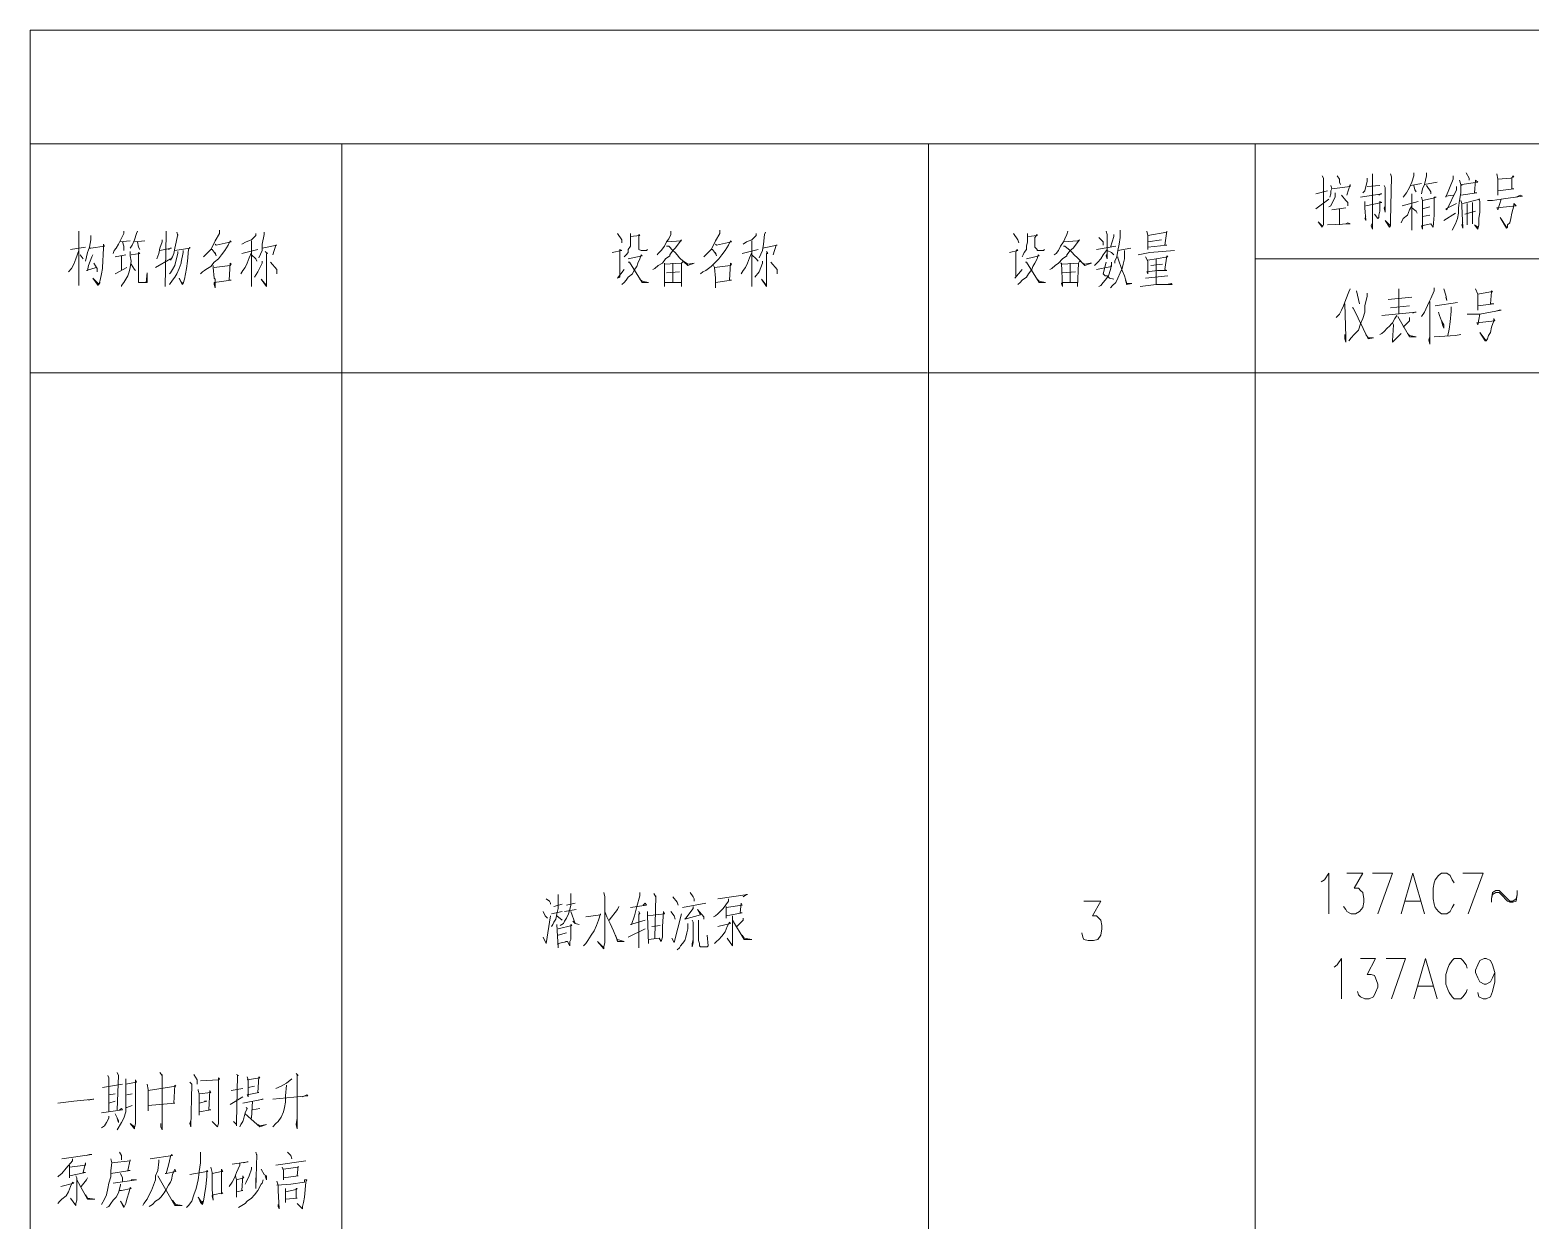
# Model space of a CAD drawing. Header units: millimetres. Extents: x 201 to 11482, y -7821 to 251.
# Drawn here: x 2669.7 to 2759.2, y -5526.9 to -5455.9 of the extents above; entities that cross this region are included whole.
import ezdxf

# ---------------------------------------------------------------- set-up
doc = ezdxf.new("R2010")
doc.units = ezdxf.units.MM

msp = doc.modelspace()

# ---------------------------------------------------------------- linework, layer by layer
at = {"color": 0, "lineweight": 18}
for points in [[(2669.664, -5455.924), (2669.664, -5462.719)], [(2669.664, -5455.924), (2723.258, -5455.924), (2742.753, -5455.924), (2762.247, -5455.924), (2811.079, -5455.924), (2820.858, -5455.924), (2830.637, -5455.924), (2840.352, -5455.924), (2850.131, -5455.924), (2859.91, -5455.924), (2889.628, -5455.924)], [(2669.664, -5462.719), (2669.664, -5579.559)], [(2688.27, -5462.719), (2669.664, -5462.719)], [(2688.27, -5462.719), (2688.27, -5476.371), (2723.195, -5476.371)], [(2688.27, -5462.719), (2889.628, -5462.719)], [(2723.258, -5476.371), (2723.258, -5462.719)], [(2723.258, -5476.371), (2742.753, -5476.371), (2742.753, -5462.719)], [(2742.753, -5469.577), (2762.247, -5469.577), (2762.247, -5462.719)], [(2746.753, -5464.624), (2746.817, -5464.751), (2746.817, -5467.545), (2746.753, -5467.672), (2746.753, -5467.672), (2746.499, -5467.354), (2746.753, -5467.608)], [(2747.261, -5465.195), (2747.325, -5465.386), (2747.261, -5465.513), (2747.261, -5465.703), (2747.198, -5465.894)], [(2747.325, -5465.386), (2748.404, -5465.259), (2748.404, -5465.132), (2748.214, -5465.767)], [(2747.642, -5464.624), (2747.769, -5464.814), (2747.769, -5464.878), (2747.769, -5465.005), (2747.833, -5465.132)], [(2749.42, -5464.751), (2749.42, -5464.941), (2749.293, -5465.513), (2749.166, -5465.64)], [(2749.42, -5465.259), (2750.182, -5465.195)], [(2749.738, -5464.497), (2749.738, -5464.624), (2749.738, -5467.799), (2749.674, -5467.608), (2749.738, -5467.418)], [(2750.436, -5465.195), (2750.5, -5465.322), (2750.5, -5466.783), (2750.436, -5466.529), (2750.5, -5466.402)], [(2750.817, -5464.497), (2750.881, -5464.687), (2750.817, -5467.291), (2750.817, -5467.418), (2750.817, -5467.545), (2750.817, -5467.608), (2750.754, -5467.672), (2750.5, -5467.291), (2750.817, -5467.608)], [(2752.214, -5464.433), (2752.214, -5464.624), (2752.087, -5465.005), (2751.96, -5465.322), (2751.77, -5465.64), (2751.579, -5465.894)], [(2752.024, -5465.195), (2752.659, -5465.068)], [(2752.214, -5465.195), (2752.278, -5465.449), (2752.341, -5465.576)], [(2752.976, -5464.433), (2752.976, -5464.624), (2752.849, -5465.132), (2752.722, -5465.386), (2752.659, -5465.703)], [(2753.611, -5465.005), (2752.849, -5465.132)], [(2752.976, -5465.195), (2753.23, -5465.576), (2753.23, -5465.703)], [(2754.564, -5464.624), (2754.564, -5464.814), (2754.119, -5465.894), (2754.119, -5465.83), (2754.564, -5465.767)], [(2754.945, -5464.878), (2755.008, -5465.132), (2755.008, -5465.64), (2754.945, -5466.084), (2754.881, -5466.529), (2754.881, -5466.846), (2754.818, -5467.164), (2754.691, -5467.481), (2754.5, -5467.862)], [(2755.072, -5465.195), (2755.072, -5465.132), (2756.024, -5465.005), (2755.897, -5464.878), (2755.834, -5465.64), (2755.961, -5465.64), (2755.008, -5465.767)], [(2755.326, -5464.433), (2755.516, -5464.751), (2755.516, -5464.878)], [(2757.167, -5464.497), (2757.231, -5464.814), (2757.231, -5465.767), (2757.231, -5465.513), (2758.183, -5465.386), (2758.056, -5465.386), (2758.056, -5464.751), (2758.12, -5464.624), (2758.183, -5464.687), (2757.993, -5464.751), (2757.231, -5464.814)], [(2746.372, -5465.703), (2747.071, -5465.513)], [(2746.372, -5466.592), (2746.372, -5466.592), (2747.134, -5466.021)], [(2747.515, -5465.64), (2747.515, -5465.894), (2747.388, -5466.148), (2747.261, -5466.402), (2747.134, -5466.465)], [(2747.896, -5465.767), (2748.15, -5466.084), (2748.277, -5466.211), (2748.277, -5466.402)], [(2749.039, -5465.894), (2750.309, -5465.703), (2750.246, -5465.703), (2750.119, -5465.767)], [(2752.087, -5465.703), (2752.087, -5467.862), (2752.087, -5467.735), (2752.087, -5467.354)], [(2752.659, -5465.894), (2752.722, -5466.084), (2752.722, -5466.783), (2752.722, -5467.164), (2752.722, -5467.545), (2752.722, -5467.799), (2752.659, -5467.608), (2753.23, -5467.481), (2753.357, -5467.672), (2753.421, -5466.973), (2753.421, -5465.894), (2753.548, -5465.894), (2753.357, -5465.957), (2752.722, -5466.084)], [(2754.754, -5465.259), (2754.754, -5465.449), (2754.183, -5466.656), (2754.119, -5466.592), (2754.754, -5466.275)], [(2755.008, -5466.084), (2755.072, -5466.275), (2755.072, -5466.402), (2755.135, -5467.735), (2755.072, -5467.545), (2755.135, -5467.418)], [(2755.135, -5466.275), (2756.151, -5466.021), (2756.088, -5466.021), (2756.151, -5466.148), (2756.151, -5466.783), (2756.088, -5467.164), (2756.088, -5467.545), (2756.024, -5467.799), (2755.834, -5467.545), (2756.024, -5467.672)], [(2756.596, -5466.084), (2756.913, -5466.084), (2757.421, -5466.021), (2758.691, -5465.83), (2758.564, -5465.767), (2758.31, -5465.894)], [(2757.421, -5466.021), (2757.231, -5466.656), (2757.167, -5466.529), (2758.31, -5466.402), (2758.183, -5466.275), (2758.183, -5466.402), (2758.056, -5466.846), (2757.993, -5467.164), (2757.929, -5467.418), (2757.802, -5467.545), (2757.802, -5467.672), (2757.739, -5467.735), (2757.358, -5467.1), (2757.739, -5467.672)], [(2747.325, -5466.656), (2748.15, -5466.529)], [(2747.769, -5466.592), (2747.769, -5467.545)], [(2749.293, -5466.148), (2749.293, -5466.402), (2749.293, -5466.529), (2749.357, -5467.291), (2749.293, -5467.164), (2749.357, -5467.037)], [(2749.357, -5466.402), (2750.309, -5466.211), (2750.182, -5466.148), (2750.182, -5466.402), (2750.182, -5466.719), (2750.119, -5466.973), (2750.119, -5467.1), (2750.055, -5467.164), (2749.865, -5466.91), (2750.055, -5467.164)], [(2752.087, -5466.402), (2751.96, -5466.656), (2751.833, -5466.973), (2751.579, -5467.164), (2751.452, -5467.418)], [(2751.516, -5466.402), (2752.468, -5466.148)], [(2752.087, -5466.529), (2752.341, -5466.719), (2752.405, -5466.846)], [(2752.722, -5466.592), (2753.167, -5466.465)], [(2752.722, -5467.037), (2753.167, -5466.973)], [(2754.691, -5466.846), (2753.992, -5467.291)], [(2755.262, -5466.91), (2755.897, -5466.719)], [(2755.389, -5466.275), (2755.389, -5467.545)], [(2755.707, -5466.211), (2755.707, -5467.481)], [(2680.967, -5467.862), (2680.967, -5468.053), (2680.713, -5468.497), (2680.586, -5468.751), (2680.459, -5469.005), (2680.205, -5469.259), (2680.015, -5469.45)], [(2710.812, -5467.862), (2710.812, -5468.053), (2710.558, -5468.497), (2710.431, -5468.751), (2710.304, -5469.005), (2710.05, -5469.259), (2709.86, -5469.45)], [(2734.688, -5467.862), (2734.688, -5468.053), (2734.688, -5468.307), (2734.625, -5468.688), (2734.561, -5469.069), (2734.498, -5469.45), (2734.371, -5469.704), (2734.371, -5469.831)], [(2747.071, -5467.545), (2748.404, -5467.481), (2748.277, -5467.418), (2748.15, -5467.481)], [(2672.585, -5467.926), (2672.585, -5468.053), (2672.585, -5471.164), (2672.585, -5470.974), (2672.585, -5470.529)], [(2673.284, -5468.18), (2673.284, -5468.434), (2673.22, -5468.878), (2673.093, -5469.196), (2673.03, -5469.45), (2672.966, -5469.704)], [(2673.22, -5468.942), (2673.284, -5468.942), (2674.109, -5468.815), (2674.046, -5468.688), (2674.046, -5468.878), (2674.046, -5468.942), (2673.982, -5470.085), (2673.982, -5470.148), (2673.919, -5470.466), (2673.855, -5470.847), (2673.792, -5471.037), (2673.728, -5471.164), (2673.411, -5470.72), (2673.792, -5471.101), (2673.855, -5470.974)], [(2675.252, -5467.926), (2675.252, -5468.053), (2674.935, -5468.688), (2674.808, -5468.942), (2674.681, -5469.069), (2674.617, -5469.259)], [(2674.998, -5468.561), (2675.633, -5468.497)], [(2675.189, -5468.561), (2675.252, -5468.815), (2675.252, -5468.942), (2675.252, -5469.069)], [(2676.078, -5467.926), (2676.014, -5468.053), (2675.887, -5468.434), (2675.76, -5468.751), (2675.633, -5468.942)], [(2675.887, -5468.561), (2676.522, -5468.497)], [(2676.078, -5468.561), (2676.141, -5468.878), (2676.205, -5469.005)], [(2677.538, -5468.434), (2677.538, -5468.561), (2677.411, -5468.942), (2677.348, -5469.259), (2677.221, -5469.577)], [(2677.792, -5467.926), (2677.792, -5468.053), (2677.729, -5471.228), (2677.729, -5470.974), (2677.729, -5470.783)], [(2678.427, -5467.989), (2678.491, -5468.18), (2678.491, -5468.116), (2678.3, -5468.942), (2678.237, -5469.259), (2678.173, -5469.45), (2678.046, -5469.64)], [(2680.713, -5468.688), (2680.777, -5468.751), (2681.666, -5468.561), (2681.602, -5468.497), (2681.475, -5468.751), (2681.285, -5469.069), (2681.094, -5469.323), (2680.904, -5469.577), (2680.65, -5469.767), (2680.459, -5470.021), (2680.142, -5470.212), (2680.078, -5470.275), (2679.951, -5470.339), (2679.824, -5470.466)], [(2683.126, -5468.053), (2683.126, -5468.18), (2682.872, -5468.434), (2682.555, -5468.561), (2682.301, -5468.688)], [(2682.872, -5468.497), (2682.872, -5470.593), (2682.872, -5471.228), (2682.872, -5471.101), (2682.872, -5470.847)], [(2683.634, -5467.989), (2683.634, -5468.116), (2683.507, -5468.688), (2683.507, -5469.069), (2683.317, -5469.513)], [(2683.507, -5468.942), (2684.396, -5468.751), (2684.333, -5468.751), (2684.142, -5469.323)], [(2704.716, -5468.053), (2704.97, -5468.434), (2704.97, -5468.624)], [(2705.478, -5468.053), (2705.478, -5468.307), (2705.478, -5468.561), (2705.478, -5468.815), (2705.351, -5469.005), (2705.351, -5469.196), (2705.224, -5469.323), (2705.097, -5469.45)], [(2705.478, -5468.243), (2706.05, -5468.18), (2705.986, -5468.116), (2705.986, -5468.307), (2705.986, -5468.497), (2705.986, -5468.688), (2705.986, -5468.878), (2705.986, -5468.942), (2705.986, -5469.005), (2706.113, -5469.069), (2706.24, -5469.069), (2706.367, -5469.069), (2706.431, -5469.069), (2706.494, -5469.005)], [(2707.637, -5468.561), (2708.526, -5468.497), (2708.463, -5468.497), (2708.526, -5468.434), (2708.145, -5468.942), (2708.018, -5469.069), (2707.828, -5469.323), (2707.828, -5469.386), (2707.574, -5469.577), (2707.383, -5469.831), (2707.129, -5469.958), (2706.939, -5470.148), (2706.812, -5470.212)], [(2707.891, -5467.926), (2707.891, -5468.116), (2707.764, -5468.37), (2707.637, -5468.561), (2707.51, -5468.815), (2707.32, -5469.069), (2707.129, -5469.259), (2707.066, -5469.323)], [(2710.558, -5468.688), (2710.622, -5468.751), (2711.511, -5468.561), (2711.447, -5468.497), (2711.32, -5468.751), (2711.13, -5469.069), (2710.939, -5469.323), (2710.749, -5469.577), (2710.558, -5469.767), (2710.304, -5470.021), (2710.05, -5470.212), (2709.987, -5470.275), (2709.796, -5470.339), (2709.669, -5470.466)], [(2712.971, -5468.053), (2712.971, -5468.18), (2712.717, -5468.434), (2712.4, -5468.561), (2712.209, -5468.688)], [(2712.717, -5468.497), (2712.717, -5470.593), (2712.717, -5471.228), (2712.717, -5471.101), (2712.717, -5470.847)], [(2713.543, -5467.989), (2713.479, -5468.116), (2713.416, -5468.688), (2713.352, -5469.069), (2713.162, -5469.513)], [(2713.352, -5468.942), (2714.241, -5468.751), (2714.178, -5468.751), (2713.987, -5469.323)], [(2728.338, -5468.053), (2728.592, -5468.434), (2728.656, -5468.624)], [(2729.164, -5468.053), (2729.164, -5468.307), (2729.164, -5468.561), (2729.1, -5468.815), (2729.1, -5469.005), (2728.973, -5469.196), (2728.91, -5469.323), (2728.846, -5469.45)], [(2729.227, -5468.243), (2729.735, -5468.18), (2729.735, -5468.116), (2729.608, -5468.307), (2729.608, -5468.497), (2729.608, -5468.688), (2729.608, -5468.878), (2729.672, -5468.942), (2729.735, -5469.005), (2729.735, -5469.069), (2729.862, -5469.069), (2729.989, -5469.069), (2730.116, -5469.069), (2730.18, -5469.005)], [(2731.323, -5468.561), (2732.148, -5468.497), (2732.275, -5468.434), (2731.894, -5468.942), (2731.704, -5469.069), (2731.513, -5469.323), (2731.513, -5469.386), (2731.259, -5469.577), (2731.005, -5469.831), (2730.815, -5469.958), (2730.624, -5470.148), (2730.497, -5470.212)], [(2731.577, -5467.926), (2731.513, -5468.116), (2731.386, -5468.37), (2731.323, -5468.561), (2731.132, -5468.815), (2731.005, -5469.069), (2730.878, -5469.259), (2730.751, -5469.323)], [(2733.418, -5468.307), (2733.672, -5468.561), (2733.672, -5468.751)], [(2733.863, -5467.926), (2733.926, -5468.116), (2733.926, -5469.577), (2733.863, -5469.386), (2733.926, -5469.259)], [(2734.307, -5468.116), (2734.307, -5468.243), (2734.117, -5468.878)], [(2736.276, -5467.926), (2736.339, -5468.18), (2736.339, -5469.005), (2736.339, -5468.878), (2737.482, -5468.751), (2737.355, -5468.751), (2737.482, -5467.926), (2737.482, -5467.989), (2736.339, -5468.18)], [(2736.339, -5468.561), (2737.165, -5468.434)], [(2672.585, -5469.069), (2672.395, -5469.577), (2672.268, -5469.894), (2672.141, -5470.148), (2671.95, -5470.339)], [(2672.077, -5469.005), (2672.966, -5468.878)], [(2672.649, -5469.323), (2672.839, -5469.577)], [(2673.411, -5469.323), (2673.347, -5469.45), (2673.157, -5469.958), (2673.093, -5470.275), (2673.03, -5470.275), (2673.601, -5470.085)], [(2674.744, -5469.45), (2675.379, -5469.323)], [(2675.633, -5469.132), (2675.633, -5469.386), (2675.697, -5469.704), (2675.633, -5470.085), (2675.57, -5470.339), (2675.506, -5470.593), (2675.379, -5470.783), (2675.252, -5470.974), (2675.125, -5471.164), (2675.125, -5471.228)], [(2675.125, -5469.386), (2675.125, -5470.275)], [(2675.697, -5469.323), (2676.205, -5469.259), (2676.141, -5469.196), (2676.141, -5469.323), (2676.141, -5470.656), (2676.141, -5470.847), (2676.141, -5470.974), (2676.268, -5470.974), (2676.332, -5470.974), (2676.586, -5470.974), (2676.649, -5470.974), (2676.649, -5470.402), (2676.586, -5470.974)], [(2677.157, -5470.085), (2678.046, -5469.577)], [(2677.411, -5469.069), (2678.11, -5468.942), (2678.046, -5468.942), (2677.919, -5469.005)], [(2678.808, -5469.069), (2678.808, -5469.196), (2678.681, -5469.767), (2678.681, -5469.831), (2678.554, -5470.148), (2678.427, -5470.466), (2678.3, -5470.656), (2678.173, -5470.847), (2677.983, -5471.101)], [(2678.491, -5469.132), (2678.491, -5469.259), (2678.364, -5469.704), (2678.3, -5469.958), (2678.173, -5470.212), (2678.046, -5470.402), (2677.983, -5470.466)], [(2678.3, -5469.069), (2679.189, -5468.942), (2679.189, -5468.878), (2679.126, -5469.005), (2679.062, -5469.704), (2678.999, -5470.148), (2678.935, -5470.466), (2678.872, -5470.783), (2678.808, -5471.037), (2678.745, -5471.101), (2678.554, -5470.72), (2678.745, -5471.037), (2678.808, -5470.974)], [(2680.459, -5469.005), (2680.523, -5469.005), (2680.713, -5469.259), (2680.777, -5469.386), (2680.713, -5469.196)], [(2682.872, -5469.196), (2682.745, -5469.513), (2682.618, -5469.831), (2682.491, -5470.085), (2682.364, -5470.275), (2682.237, -5470.466)], [(2682.301, -5469.259), (2683.253, -5469.005)], [(2682.872, -5469.323), (2683.126, -5469.577), (2683.19, -5469.704)], [(2683.698, -5469.132), (2683.825, -5469.259), (2683.761, -5469.259), (2683.761, -5470.656), (2683.761, -5471.037), (2683.761, -5471.228), (2683.444, -5470.783), (2683.761, -5471.164)], [(2704.399, -5469.196), (2704.97, -5469.069), (2704.843, -5469.005), (2704.843, -5469.196), (2704.843, -5470.656), (2704.716, -5470.72), (2705.097, -5470.212)], [(2705.351, -5469.577), (2706.177, -5469.386), (2706.113, -5469.323), (2706.05, -5469.577), (2705.923, -5469.831), (2705.859, -5470.021), (2705.732, -5470.212), (2705.605, -5470.466), (2705.351, -5470.656), (2705.224, -5470.847), (2705.097, -5470.974), (2704.97, -5471.101)], [(2707.637, -5468.815), (2707.764, -5468.815), (2708.018, -5469.069), (2708.145, -5469.196), (2708.272, -5469.323), (2708.399, -5469.513), (2708.907, -5469.958), (2709.288, -5469.831), (2708.907, -5469.894), (2708.653, -5469.704), (2708.526, -5469.831), (2707.51, -5469.894), (2707.51, -5469.831), (2707.51, -5469.831), (2707.51, -5471.228), (2707.51, -5471.037), (2707.51, -5470.974), (2707.574, -5470.974), (2708.526, -5470.974), (2708.526, -5471.228), (2708.526, -5469.831)], [(2710.304, -5469.005), (2710.368, -5469.005), (2710.558, -5469.259), (2710.622, -5469.386), (2710.558, -5469.196)], [(2712.717, -5469.196), (2712.59, -5469.513), (2712.463, -5469.831), (2712.336, -5470.085), (2712.209, -5470.275), (2712.082, -5470.466)], [(2712.146, -5469.259), (2713.098, -5469.005)], [(2712.717, -5469.323), (2712.971, -5469.577), (2713.098, -5469.704)], [(2713.606, -5469.132), (2713.67, -5469.259), (2713.606, -5469.259), (2713.606, -5470.656), (2713.606, -5471.037), (2713.606, -5471.228), (2713.289, -5470.783), (2713.606, -5471.164)], [(2728.084, -5469.196), (2728.592, -5469.069), (2728.529, -5469.005), (2728.465, -5469.196), (2728.465, -5470.656), (2728.402, -5470.72), (2728.846, -5470.212)], [(2729.1, -5469.577), (2729.862, -5469.386), (2729.799, -5469.323), (2729.735, -5469.577), (2729.608, -5469.831), (2729.481, -5470.021), (2729.418, -5470.212), (2729.227, -5470.466), (2729.1, -5470.656), (2728.846, -5470.847), (2728.719, -5470.974), (2728.592, -5471.101)], [(2731.323, -5468.815), (2731.386, -5468.815), (2731.704, -5469.069), (2731.831, -5469.196), (2731.958, -5469.323), (2732.148, -5469.513), (2732.593, -5469.958), (2732.974, -5469.831), (2732.91, -5469.831), (2732.593, -5469.894), (2732.275, -5469.704), (2732.212, -5469.831), (2731.259, -5469.894), (2731.132, -5469.831), (2731.196, -5469.831), (2731.259, -5471.228), (2731.196, -5471.037), (2731.259, -5470.974), (2732.148, -5470.974), (2732.148, -5471.228), (2732.212, -5469.831)], [(2733.926, -5469.005), (2733.672, -5469.323), (2733.545, -5469.577), (2733.355, -5469.767), (2733.164, -5469.958)], [(2733.291, -5469.005), (2734.434, -5468.815)], [(2733.926, -5469.069), (2734.18, -5469.196), (2734.307, -5469.323)], [(2734.942, -5469.069), (2734.942, -5469.577), (2734.879, -5469.894), (2734.815, -5470.148), (2734.688, -5470.402), (2734.561, -5470.72), (2734.434, -5470.974), (2734.244, -5471.164), (2734.117, -5471.291)], [(2734.561, -5469.069), (2735.323, -5468.942)], [(2734.561, -5469.45), (2734.561, -5469.513), (2734.815, -5470.275), (2734.942, -5470.593), (2735.069, -5470.974), (2735.069, -5471.101), (2735.387, -5471.037), (2735.069, -5471.037), (2735.006, -5470.847)], [(2735.768, -5469.323), (2736.466, -5469.196), (2737.927, -5469.069)], [(2736.212, -5469.45), (2736.339, -5469.704), (2736.339, -5470.339), (2736.339, -5470.466), (2736.276, -5470.339), (2736.911, -5470.275), (2737.482, -5470.275), (2737.355, -5470.212), (2737.482, -5469.386), (2737.546, -5469.45), (2736.847, -5469.577), (2736.339, -5469.64)], [(2736.847, -5469.577), (2736.847, -5471.101)], [(2742.753, -5476.371), (2762.247, -5476.371), (2762.247, -5469.577)], [(2673.474, -5469.831), (2673.665, -5470.148), (2673.665, -5470.339)], [(2674.744, -5470.466), (2675.443, -5470.085)], [(2675.697, -5469.894), (2675.887, -5470.212), (2675.951, -5470.275)], [(2680.586, -5469.958), (2680.586, -5470.085), (2680.65, -5470.72), (2680.713, -5470.783), (2680.713, -5471.291), (2680.65, -5471.101), (2680.65, -5470.974), (2681.666, -5470.847), (2681.602, -5470.847), (2681.539, -5470.847), (2681.602, -5469.831), (2681.666, -5469.894), (2681.602, -5469.958), (2680.65, -5470.085)], [(2683.507, -5469.704), (2683.507, -5469.831), (2683.253, -5470.339), (2683.063, -5470.656)], [(2684.015, -5469.767), (2684.396, -5470.212), (2684.396, -5470.466)], [(2705.351, -5469.767), (2705.415, -5469.767), (2706.177, -5470.974), (2706.558, -5470.974), (2706.177, -5470.91), (2706.05, -5470.783)], [(2707.637, -5470.402), (2708.399, -5470.339)], [(2708.018, -5469.831), (2708.018, -5470.974)], [(2710.431, -5469.958), (2710.495, -5470.085), (2710.558, -5470.72), (2710.558, -5470.783), (2710.558, -5471.291), (2710.558, -5471.101), (2710.558, -5470.974), (2711.511, -5470.847), (2711.447, -5470.847), (2711.384, -5470.847), (2711.447, -5469.831), (2711.511, -5469.894), (2711.447, -5469.958), (2710.495, -5470.085)], [(2713.352, -5469.704), (2713.352, -5469.831), (2713.162, -5470.339), (2712.908, -5470.656)], [(2713.86, -5469.767), (2714.241, -5470.212), (2714.241, -5470.466)], [(2729.037, -5469.767), (2729.1, -5469.767), (2729.862, -5470.974), (2730.243, -5470.974), (2729.862, -5470.91), (2729.735, -5470.783)], [(2731.259, -5470.402), (2732.021, -5470.339)], [(2731.704, -5469.831), (2731.704, -5470.974)], [(2733.291, -5470.212), (2734.18, -5470.021), (2734.18, -5469.767), (2734.18, -5469.894), (2734.117, -5470.212), (2733.99, -5470.593), (2733.799, -5470.847), (2733.672, -5470.974), (2733.545, -5471.164), (2733.418, -5471.228)], [(2733.863, -5469.767), (2733.672, -5470.466), (2733.799, -5470.593), (2733.926, -5470.593), (2734.053, -5470.72), (2734.307, -5470.783)], [(2736.53, -5469.958), (2737.228, -5469.894)], [(2735.895, -5471.228), (2736.847, -5471.101), (2737.355, -5471.101), (2737.8, -5471.101), (2737.736, -5471.037), (2737.482, -5471.101)], [(2736.212, -5470.72), (2737.546, -5470.593)], [(2748.404, -5471.355), (2748.341, -5471.545), (2748.15, -5471.99), (2748.023, -5472.371), (2747.896, -5472.625), (2747.769, -5472.879), (2747.579, -5473.069)], [(2748.785, -5471.482), (2748.912, -5471.99), (2748.976, -5472.244)], [(2751.325, -5471.355), (2751.325, -5471.482), (2751.325, -5472.879)], [(2753.421, -5471.291), (2753.421, -5471.482), (2753.23, -5471.926), (2753.103, -5472.18), (2752.849, -5472.752), (2752.659, -5473.006)], [(2753.992, -5471.355), (2754.119, -5471.736), (2754.183, -5472.053), (2754.119, -5471.863)], [(2755.897, -5471.355), (2756.024, -5471.672), (2756.024, -5472.625), (2756.024, -5472.371), (2756.977, -5472.244), (2756.786, -5472.244), (2756.85, -5471.545), (2756.85, -5471.482), (2756.913, -5471.545), (2756.786, -5471.545), (2756.024, -5471.672)], [(2748.087, -5472.244), (2748.15, -5474.212), (2748.15, -5474.53), (2748.087, -5474.339), (2748.087, -5474.085)], [(2749.42, -5471.609), (2749.42, -5471.799), (2749.293, -5472.371), (2749.293, -5472.752), (2749.166, -5473.133), (2749.039, -5473.45), (2748.912, -5473.831), (2748.658, -5474.085), (2748.468, -5474.276), (2748.341, -5474.466)], [(2750.69, -5471.99), (2752.087, -5471.863)], [(2750.817, -5472.498), (2751.96, -5472.371)], [(2753.167, -5472.117), (2753.167, -5474.657), (2753.103, -5474.403), (2753.167, -5474.212)], [(2753.484, -5472.371), (2754.818, -5472.18)], [(2748.531, -5472.498), (2748.595, -5472.498), (2749.484, -5474.339), (2749.801, -5474.276), (2749.484, -5474.276), (2749.357, -5474.085)], [(2751.198, -5472.942), (2751.071, -5473.133), (2750.944, -5473.387), (2750.881, -5473.45), (2750.754, -5473.577), (2750.627, -5473.704), (2750.436, -5473.895), (2750.309, -5474.022), (2750.182, -5474.085)], [(2750.309, -5472.942), (2752.341, -5472.752), (2752.278, -5472.752), (2752.151, -5472.815)], [(2751.262, -5473.006), (2751.96, -5474.212), (2752.341, -5474.212), (2751.96, -5474.149), (2751.833, -5474.022)], [(2751.96, -5473.069), (2751.96, -5473.26), (2751.579, -5473.641)], [(2753.675, -5472.752), (2753.738, -5472.942), (2753.865, -5473.26), (2753.929, -5473.514), (2753.992, -5473.704), (2753.992, -5473.514), (2753.865, -5473.26)], [(2754.437, -5472.434), (2754.437, -5472.688), (2754.373, -5473.323), (2754.31, -5473.768), (2754.246, -5474.149)], [(2755.389, -5472.879), (2755.643, -5472.879), (2756.151, -5472.879), (2757.421, -5472.625), (2757.294, -5472.625), (2757.104, -5472.688)], [(2756.151, -5472.879), (2756.024, -5473.514), (2755.961, -5473.387), (2757.04, -5473.26), (2756.977, -5473.133), (2756.977, -5473.26), (2756.85, -5473.641), (2756.786, -5473.958), (2756.659, -5474.149), (2756.596, -5474.339), (2756.532, -5474.466), (2756.469, -5474.466), (2756.151, -5473.958), (2756.532, -5474.466)], [(2750.944, -5473.387), (2751.008, -5473.514), (2750.944, -5474.466), (2750.944, -5474.53), (2751.452, -5474.022)], [(2753.421, -5474.212), (2754.691, -5474.149), (2755.008, -5474.085)], [(2688.27, -5476.371), (2669.664, -5476.371)], [(2688.27, -5476.371), (2688.27, -5510.534), (2688.27, -5524.187)], [(2688.27, -5476.371), (2688.27, -5544.697), (2723.258, -5544.697), (2723.258, -5476.371)], [(2723.258, -5544.697), (2742.753, -5544.697), (2742.753, -5476.371)], [(2746.69, -5506.724), (2746.88, -5506.597), (2747.134, -5506.216), (2747.134, -5508.629)], [(2748.214, -5506.216), (2749.166, -5506.216), (2748.658, -5507.105), (2748.912, -5507.105), (2749.039, -5507.232), (2749.166, -5507.359), (2749.23, -5507.74), (2749.23, -5507.931), (2749.166, -5508.248), (2748.976, -5508.502), (2748.722, -5508.629), (2748.468, -5508.629), (2748.214, -5508.502), (2748.15, -5508.375), (2748.023, -5508.185)], [(2749.738, -5506.216), (2750.944, -5506.216), (2750.055, -5508.629)], [(2751.452, -5508.629), (2752.151, -5506.216), (2752.849, -5508.629)], [(2754.627, -5506.788), (2754.5, -5506.597), (2754.373, -5506.343), (2754.183, -5506.216), (2753.865, -5506.216), (2753.675, -5506.343), (2753.484, -5506.597), (2753.421, -5506.788), (2753.357, -5507.105), (2753.357, -5507.74), (2753.421, -5508.058), (2753.484, -5508.248), (2753.675, -5508.502), (2753.865, -5508.629), (2754.183, -5508.629), (2754.373, -5508.502), (2754.5, -5508.248), (2754.627, -5508.058)], [(2755.135, -5506.216), (2756.342, -5506.216), (2755.453, -5508.629)], [(2756.85, -5507.74), (2756.913, -5507.486), (2757.104, -5507.359), (2757.294, -5507.359), (2757.421, -5507.486), (2757.802, -5507.867), (2757.929, -5507.931), (2758.12, -5507.931), (2758.31, -5507.867), (2758.374, -5507.486), (2758.374, -5507.232)], [(2756.85, -5507.931), (2756.85, -5507.74), (2756.913, -5507.359), (2757.104, -5507.232), (2757.294, -5507.232), (2757.421, -5507.359), (2757.802, -5507.74), (2757.929, -5507.867), (2758.12, -5507.867), (2758.31, -5507.74), (2758.374, -5507.486)], [(2700.462, -5507.74), (2700.652, -5507.867), (2700.716, -5507.994), (2700.716, -5508.058)], [(2701.16, -5507.486), (2701.16, -5507.613), (2701.16, -5508.312), (2701.097, -5508.629), (2701.033, -5508.947), (2700.906, -5509.137), (2700.843, -5509.264), (2700.779, -5509.391)], [(2700.906, -5508.185), (2701.414, -5508.058)], [(2701.922, -5507.423), (2701.922, -5507.613), (2701.922, -5508.121), (2701.859, -5508.375), (2701.795, -5508.629), (2701.668, -5508.883), (2701.541, -5509.074), (2701.478, -5509.201), (2701.287, -5509.328)], [(2701.668, -5508.121), (2702.176, -5507.994)], [(2703.891, -5507.359), (2703.954, -5507.613), (2703.954, -5510.344), (2703.891, -5510.598), (2703.891, -5510.725), (2703.51, -5510.28), (2703.891, -5510.661)], [(2704.78, -5508.185), (2704.716, -5508.375), (2704.208, -5509.01)], [(2706.05, -5507.359), (2706.05, -5507.55), (2705.859, -5508.185), (2705.732, -5508.756), (2705.542, -5509.264), (2705.478, -5509.264), (2706.367, -5509.01)], [(2705.478, -5508.248), (2706.431, -5508.121), (2706.367, -5507.994), (2706.24, -5508.121)], [(2706.875, -5507.423), (2707.002, -5507.613), (2707.002, -5507.55), (2706.939, -5510.09)], [(2708.018, -5507.613), (2708.272, -5507.931), (2708.336, -5508.121)], [(2708.59, -5508.248), (2709.987, -5507.994)], [(2709.225, -5508.185), (2709.225, -5508.312), (2708.78, -5508.883), (2708.717, -5508.947), (2709.669, -5508.693), (2709.479, -5508.375), (2709.86, -5508.82), (2709.86, -5508.947)], [(2709.034, -5507.359), (2709.225, -5507.613), (2709.288, -5507.74), (2709.288, -5507.867)], [(2711.32, -5507.74), (2711.32, -5507.867), (2711.003, -5508.312), (2710.685, -5508.629), (2710.558, -5508.756), (2710.431, -5508.82)], [(2710.685, -5507.74), (2712.463, -5507.486), (2712.4, -5507.486), (2712.209, -5507.613)], [(2711.193, -5508.185), (2711.193, -5508.883), (2711.193, -5508.756), (2712.146, -5508.566), (2712.019, -5508.566), (2712.082, -5507.994), (2712.146, -5508.121), (2711.193, -5508.248)], [(2732.529, -5507.867), (2733.545, -5507.867), (2733.037, -5508.756), (2733.291, -5508.756), (2733.418, -5508.883), (2733.545, -5509.01), (2733.609, -5509.328), (2733.609, -5509.518), (2733.545, -5509.899), (2733.355, -5510.153), (2733.101, -5510.217), (2732.783, -5510.217), (2732.529, -5510.153), (2732.466, -5510.026), (2732.402, -5509.772)], [(2751.706, -5507.867), (2752.595, -5507.867)], [(2700.271, -5508.502), (2700.398, -5508.756), (2700.525, -5508.883)], [(2700.271, -5510.026), (2700.462, -5510.407), (2700.716, -5508.756)], [(2701.414, -5508.502), (2700.779, -5508.629)], [(2701.097, -5508.756), (2701.414, -5509.01)], [(2702.24, -5508.375), (2701.541, -5508.502)], [(2701.922, -5508.502), (2702.176, -5509.201), (2702.43, -5509.264), (2702.176, -5509.201), (2702.049, -5509.074)], [(2702.811, -5508.82), (2703.7, -5508.693), (2703.7, -5508.693), (2703.7, -5508.629), (2703.573, -5509.01), (2703.446, -5509.328), (2703.319, -5509.645), (2703.129, -5509.899), (2702.938, -5510.217), (2702.811, -5510.407), (2702.684, -5510.534)], [(2703.954, -5508.502), (2704.081, -5508.82), (2704.272, -5509.201), (2704.462, -5509.645), (2704.653, -5510.09), (2704.716, -5510.28), (2705.097, -5510.28), (2704.716, -5510.153)], [(2705.986, -5508.502), (2706.05, -5508.629), (2705.986, -5508.629), (2705.986, -5510.661), (2705.986, -5510.534), (2705.986, -5510.217)], [(2706.494, -5508.502), (2706.494, -5508.756), (2706.558, -5510.407), (2706.558, -5510.153), (2707.193, -5510.09), (2707.32, -5510.28), (2707.383, -5510.026), (2707.383, -5509.391), (2707.447, -5508.502), (2707.51, -5508.629), (2706.494, -5508.756)], [(2707.891, -5508.502), (2708.082, -5508.756), (2708.145, -5508.947)], [(2707.955, -5510.09), (2708.082, -5510.344), (2708.526, -5508.629)], [(2709.161, -5509.01), (2709.225, -5509.137), (2709.225, -5510.344), (2709.161, -5510.598), (2709.161, -5510.407), (2709.225, -5510.153)], [(2709.542, -5509.01), (2709.542, -5510.217), (2709.606, -5510.407), (2709.606, -5510.534), (2709.669, -5510.598), (2709.796, -5510.598), (2710.05, -5510.598), (2710.114, -5510.534), (2710.05, -5509.899)], [(2711.574, -5508.756), (2711.574, -5508.883), (2711.574, -5510.217), (2711.574, -5510.407), (2711.574, -5510.534), (2711.257, -5510.09), (2711.574, -5510.534)], [(2711.574, -5509.01), (2712.273, -5510.153), (2712.717, -5510.153), (2712.273, -5510.09), (2712.146, -5509.899)], [(2712.209, -5508.883), (2712.209, -5509.01), (2711.828, -5509.391)], [(2701.097, -5509.264), (2701.16, -5510.661), (2701.16, -5510.407), (2701.732, -5510.28), (2701.668, -5510.28), (2701.605, -5510.28)], [(2701.16, -5509.518), (2701.986, -5509.328), (2701.922, -5509.264), (2701.922, -5509.645), (2701.922, -5509.899), (2701.922, -5510.153), (2701.859, -5510.28), (2701.859, -5510.534), (2701.732, -5510.28)], [(2701.668, -5509.772), (2701.16, -5509.899)], [(2704.589, -5509.899), (2704.716, -5510.217)], [(2705.351, -5510.026), (2706.367, -5509.518)], [(2706.748, -5509.391), (2707.256, -5509.328)], [(2708.907, -5509.201), (2708.907, -5509.264), (2708.907, -5509.518), (2708.844, -5509.772), (2708.78, -5510.026), (2708.717, -5510.217), (2708.59, -5510.407), (2708.463, -5510.534), (2708.399, -5510.661), (2708.272, -5510.788)], [(2710.685, -5509.391), (2711.447, -5509.201), (2711.384, -5509.137), (2711.257, -5509.391), (2711.13, -5509.709), (2710.939, -5509.963), (2710.749, -5510.153), (2710.622, -5510.28), (2710.495, -5510.407)], [(2747.452, -5511.804), (2747.642, -5511.677), (2747.896, -5511.296), (2747.896, -5513.709)], [(2749.039, -5511.296), (2749.928, -5511.296), (2749.42, -5512.249), (2749.674, -5512.249), (2749.865, -5512.312), (2749.928, -5512.439), (2750.055, -5512.82), (2750.055, -5513.011), (2749.928, -5513.328), (2749.801, -5513.582), (2749.547, -5513.709), (2749.293, -5513.709), (2749.039, -5513.582), (2748.912, -5513.455), (2748.849, -5513.265)], [(2750.563, -5511.296), (2751.706, -5511.296), (2750.881, -5513.709)], [(2752.214, -5513.709), (2752.913, -5511.296), (2753.611, -5513.709)], [(2755.389, -5511.868), (2755.326, -5511.677), (2755.135, -5511.423), (2755.008, -5511.296), (2754.627, -5511.296), (2754.5, -5511.423), (2754.31, -5511.677), (2754.246, -5511.868), (2754.119, -5512.249), (2754.119, -5512.82), (2754.246, -5513.138), (2754.31, -5513.328), (2754.5, -5513.582), (2754.627, -5513.709), (2755.008, -5513.709), (2755.135, -5513.582), (2755.326, -5513.328), (2755.389, -5513.138)], [(2757.04, -5512.122), (2756.913, -5512.439), (2756.786, -5512.693), (2756.532, -5512.82), (2756.405, -5512.82), (2756.151, -5512.693), (2756.024, -5512.439), (2755.897, -5512.122), (2755.897, -5511.995), (2756.024, -5511.677), (2756.151, -5511.423), (2756.405, -5511.296), (2756.532, -5511.296), (2756.786, -5511.423), (2756.913, -5511.677), (2757.04, -5512.122), (2757.04, -5512.693), (2756.913, -5513.265), (2756.786, -5513.582), (2756.532, -5513.709), (2756.342, -5513.709), (2756.088, -5513.582), (2756.024, -5513.328)], [(2752.468, -5512.947), (2753.357, -5512.947)], [(2673.982, -5518.98), (2675.189, -5518.789)], [(2674.3, -5518.281), (2674.363, -5518.408), (2674.363, -5520.44)], [(2674.871, -5518.091), (2674.935, -5518.281), (2674.871, -5520.313)], [(2675.379, -5518.472), (2675.379, -5518.789), (2675.379, -5519.361), (2675.379, -5519.996), (2675.379, -5520.44), (2675.252, -5520.821), (2675.125, -5521.075), (2674.871, -5521.52)], [(2675.379, -5518.789), (2676.014, -5518.662), (2675.951, -5518.535), (2675.951, -5519.424), (2675.951, -5519.424), (2675.951, -5520.694), (2675.951, -5521.139), (2675.887, -5521.393), (2675.887, -5521.456), (2675.633, -5521.139), (2675.887, -5521.329)], [(2676.649, -5518.789), (2676.713, -5519.107), (2676.713, -5520.059), (2676.713, -5520.377)], [(2676.713, -5519.17), (2678.364, -5518.916), (2678.3, -5518.853), (2678.237, -5519.932), (2678.3, -5519.932), (2676.713, -5520.059)], [(2677.411, -5518.091), (2677.538, -5518.281), (2677.538, -5518.218), (2677.538, -5521.52), (2677.475, -5521.329), (2677.475, -5521.139)], [(2679.189, -5518.662), (2679.316, -5518.789), (2679.316, -5518.789), (2679.253, -5521.329), (2679.189, -5521.139), (2679.253, -5520.948)], [(2679.443, -5518.218), (2679.634, -5518.535), (2679.634, -5518.789)], [(2679.824, -5518.599), (2680.904, -5518.535), (2680.904, -5518.408), (2680.967, -5518.472), (2680.904, -5518.535), (2680.904, -5520.948), (2680.904, -5521.139), (2680.84, -5521.329), (2680.84, -5521.329), (2680.523, -5521.012), (2680.84, -5521.329)], [(2681.983, -5518.218), (2682.11, -5518.281), (2682.047, -5518.281), (2681.983, -5521.075), (2681.983, -5521.266), (2681.983, -5521.202), (2681.793, -5521.012), (2681.983, -5521.202)], [(2682.618, -5518.345), (2682.682, -5518.535), (2682.682, -5519.043), (2682.682, -5519.551), (2682.618, -5519.424), (2683.317, -5519.297), (2683.253, -5519.297), (2683.317, -5518.345), (2683.38, -5518.408), (2682.618, -5518.535)], [(2682.682, -5518.98), (2683.063, -5518.916)], [(2684.968, -5518.853), (2684.904, -5519.488), (2684.904, -5519.869), (2684.841, -5520.186), (2684.777, -5520.44), (2684.65, -5520.758), (2684.46, -5521.012), (2684.333, -5521.139), (2684.142, -5521.329)], [(2685.285, -5518.472), (2684.968, -5518.726), (2684.65, -5518.916), (2684.333, -5519.043)], [(2685.539, -5518.154), (2685.666, -5518.281), (2685.603, -5518.218), (2685.603, -5521.456), (2685.539, -5521.202), (2685.603, -5520.821)], [(2671.315, -5519.932), (2672.268, -5519.805), (2673.474, -5519.678), (2673.411, -5519.678), (2673.157, -5519.742)], [(2674.363, -5519.424), (2674.744, -5519.361)], [(2674.363, -5519.932), (2674.744, -5519.805)], [(2675.443, -5519.424), (2675.76, -5519.361)], [(2679.697, -5519.107), (2679.697, -5519.17), (2679.761, -5519.361), (2679.761, -5520.44), (2679.761, -5520.631), (2679.761, -5520.504), (2679.761, -5520.44), (2680.459, -5520.313), (2680.332, -5520.313), (2680.396, -5519.17), (2680.459, -5519.297), (2679.761, -5519.361)], [(2679.761, -5519.932), (2680.205, -5519.805), (2680.078, -5519.805)], [(2681.602, -5519.996), (2682.364, -5519.551)], [(2682.364, -5519.043), (2681.666, -5519.17)], [(2682.364, -5519.932), (2683.571, -5519.678), (2683.507, -5519.678), (2683.317, -5519.742)], [(2682.936, -5519.805), (2682.872, -5520.821)], [(2684.142, -5519.678), (2686.238, -5519.488), (2686.174, -5519.424), (2685.92, -5519.551)], [(2673.919, -5520.504), (2675.189, -5520.313), (2675.125, -5520.25), (2674.998, -5520.313)], [(2674.363, -5520.694), (2674.363, -5520.821), (2674.236, -5521.075), (2674.109, -5521.266), (2673.919, -5521.393)], [(2674.744, -5520.567), (2674.935, -5520.948), (2674.935, -5521.075), (2674.871, -5520.821)], [(2675.379, -5520.186), (2675.443, -5520.186), (2675.76, -5520.059)], [(2682.555, -5520.186), (2682.618, -5520.25), (2682.491, -5520.504), (2682.428, -5520.821), (2682.364, -5521.012), (2682.237, -5521.202), (2682.174, -5521.329)], [(2682.491, -5520.567), (2683.38, -5521.329), (2683.761, -5521.202), (2683.38, -5521.266), (2683.253, -5521.202)], [(2682.936, -5520.313), (2683.38, -5520.25)], [(2672.204, -5523.234), (2672.204, -5523.361), (2671.823, -5523.806), (2671.569, -5524.123), (2671.379, -5524.25), (2671.315, -5524.314)], [(2671.569, -5523.234), (2673.347, -5522.98), (2673.22, -5522.98), (2673.03, -5523.044)], [(2674.49, -5523.234), (2674.554, -5523.488), (2674.49, -5523.933), (2674.49, -5524.314), (2674.363, -5524.695), (2674.3, -5525.012), (2674.236, -5525.393), (2674.109, -5525.647), (2673.919, -5525.965)], [(2674.554, -5523.488), (2675.633, -5523.361), (2675.633, -5523.298), (2675.506, -5523.933), (2675.633, -5523.933), (2674.49, -5524.123)], [(2674.998, -5522.853), (2675.125, -5523.044), (2675.125, -5523.107), (2675.125, -5523.298)], [(2677.348, -5523.298), (2677.348, -5523.425), (2677.284, -5523.933), (2677.157, -5524.25), (2677.157, -5524.504), (2677.03, -5524.822), (2676.903, -5525.139), (2676.776, -5525.393), (2676.649, -5525.647), (2676.459, -5525.901), (2676.395, -5526.028)], [(2676.84, -5523.234), (2678.173, -5523.044), (2678.11, -5522.98), (2678.046, -5523.107), (2677.919, -5523.615), (2677.792, -5524.123), (2677.729, -5524.123), (2677.792, -5524.123), (2678.364, -5523.996), (2678.3, -5523.869), (2678.173, -5524.187), (2678.11, -5524.504), (2678.046, -5524.631), (2677.919, -5524.822), (2677.792, -5525.076), (2677.665, -5525.266), (2677.475, -5525.52), (2677.348, -5525.647), (2677.157, -5525.774), (2676.967, -5525.965), (2676.776, -5526.092)], [(2679.824, -5522.853), (2679.824, -5523.044), (2679.824, -5523.488), (2679.761, -5523.996), (2679.761, -5524.06), (2679.697, -5524.504), (2679.57, -5525.012), (2679.443, -5525.393), (2679.316, -5525.774), (2679.126, -5526.028), (2678.999, -5526.155)], [(2683.126, -5522.853), (2683.19, -5523.044), (2683.19, -5522.98), (2683.126, -5525.012), (2683.126, -5524.822), (2683.126, -5524.377)], [(2684.333, -5523.615), (2686.111, -5523.361)], [(2685.031, -5522.853), (2685.222, -5523.044), (2685.285, -5523.234)], [(2672.014, -5523.615), (2672.014, -5524.377), (2672.014, -5524.25), (2672.966, -5524.06), (2672.839, -5524.06), (2672.966, -5523.488), (2672.966, -5523.615), (2672.014, -5523.742)], [(2672.395, -5524.25), (2672.458, -5524.377), (2672.458, -5525.711), (2672.395, -5525.901), (2672.395, -5526.028), (2672.077, -5525.584), (2672.395, -5526.028)], [(2675.062, -5524.123), (2675.189, -5524.377), (2675.189, -5524.568)], [(2677.284, -5524.25), (2678.3, -5526.028), (2678.745, -5526.028), (2678.364, -5525.965), (2678.3, -5525.901), (2678.173, -5525.711)], [(2679.189, -5524.187), (2680.205, -5523.996), (2680.269, -5523.996), (2680.205, -5523.933), (2680.205, -5524.314), (2680.142, -5524.885), (2680.078, -5525.393), (2680.015, -5525.774), (2679.951, -5525.965), (2679.824, -5525.838), (2679.761, -5525.647), (2679.697, -5525.52), (2679.951, -5525.901), (2679.951, -5525.774)], [(2680.459, -5523.742), (2680.523, -5524.06), (2680.523, -5525.076), (2680.586, -5525.711), (2680.523, -5525.457), (2680.586, -5525.393), (2681.158, -5525.266), (2681.094, -5525.33), (2681.094, -5523.869), (2681.158, -5523.996), (2681.094, -5523.996), (2680.523, -5524.123)], [(2682.174, -5523.488), (2682.174, -5523.615), (2681.983, -5524.06), (2681.856, -5524.377), (2681.729, -5524.631), (2681.539, -5524.885)], [(2681.729, -5523.552), (2682.682, -5523.425), (2682.618, -5523.425), (2682.428, -5523.488)], [(2681.92, -5524.25), (2681.983, -5524.504), (2681.983, -5525.52), (2681.983, -5525.203), (2682.364, -5525.139), (2682.301, -5525.139), (2682.364, -5524.25), (2682.428, -5524.377), (2681.983, -5524.504)], [(2682.872, -5523.742), (2682.872, -5523.869), (2682.745, -5524.25), (2682.555, -5524.631), (2682.491, -5524.758)], [(2683.444, -5523.869), (2683.634, -5524.187), (2683.761, -5524.25), (2683.761, -5524.504), (2683.698, -5524.25)], [(2684.714, -5523.742), (2684.777, -5523.933), (2684.777, -5524.504), (2684.777, -5524.377), (2685.666, -5524.25), (2685.603, -5524.25), (2685.666, -5523.679), (2685.666, -5523.742), (2684.777, -5523.869)], [(2671.506, -5524.885), (2672.268, -5524.695), (2672.204, -5524.631), (2672.077, -5524.885), (2671.95, -5525.203), (2671.823, -5525.457), (2671.569, -5525.647), (2671.442, -5525.774), (2671.315, -5525.901)], [(2672.458, -5524.504), (2673.093, -5525.647), (2673.538, -5525.647), (2673.093, -5525.584), (2672.966, -5525.393)], [(2673.093, -5524.377), (2673.03, -5524.504), (2672.712, -5524.885)], [(2675.062, -5524.758), (2675.062, -5524.822), (2674.935, -5525.266), (2674.808, -5525.52), (2674.617, -5525.711), (2674.49, -5525.901), (2674.363, -5526.092), (2674.236, -5526.155)], [(2674.617, -5524.695), (2676.014, -5524.504), (2675.887, -5524.504), (2675.697, -5524.504)], [(2674.998, -5525.139), (2675.125, -5525.139), (2675.697, -5525.012), (2675.633, -5524.949), (2675.57, -5525.203), (2675.443, -5525.647), (2675.379, -5525.901), (2675.316, -5526.028), (2675.252, -5526.155), (2675.062, -5525.774), (2675.252, -5526.092)], [(2683.571, -5524.504), (2683.507, -5524.695), (2683.444, -5524.758), (2683.253, -5525.139), (2683.063, -5525.393), (2682.872, -5525.584), (2682.618, -5525.774), (2682.491, -5525.901), (2682.301, -5526.028), (2682.11, -5526.155)], [(2684.396, -5524.822), (2685.222, -5524.758), (2686.047, -5524.631), (2686.047, -5524.504), (2686.174, -5524.504), (2686.111, -5524.631), (2686.047, -5525.52), (2685.984, -5525.838), (2685.92, -5526.092), (2685.92, -5526.219), (2685.603, -5525.901)], [(2684.46, -5525.965), (2684.46, -5526.092), (2684.523, -5526.219), (2684.46, -5525.139), (2684.46, -5524.822), (2684.396, -5524.568)], [(2684.904, -5525.012), (2684.904, -5525.203), (2684.904, -5525.838), (2684.904, -5525.647), (2684.904, -5525.647), (2685.603, -5525.584), (2685.539, -5525.584), (2685.539, -5525.012), (2685.603, -5525.012), (2685.539, -5525.076), (2684.904, -5525.203)]]:
    msp.add_lwpolyline(points, dxfattribs=at)

doc.saveas('drawing.dxf')
